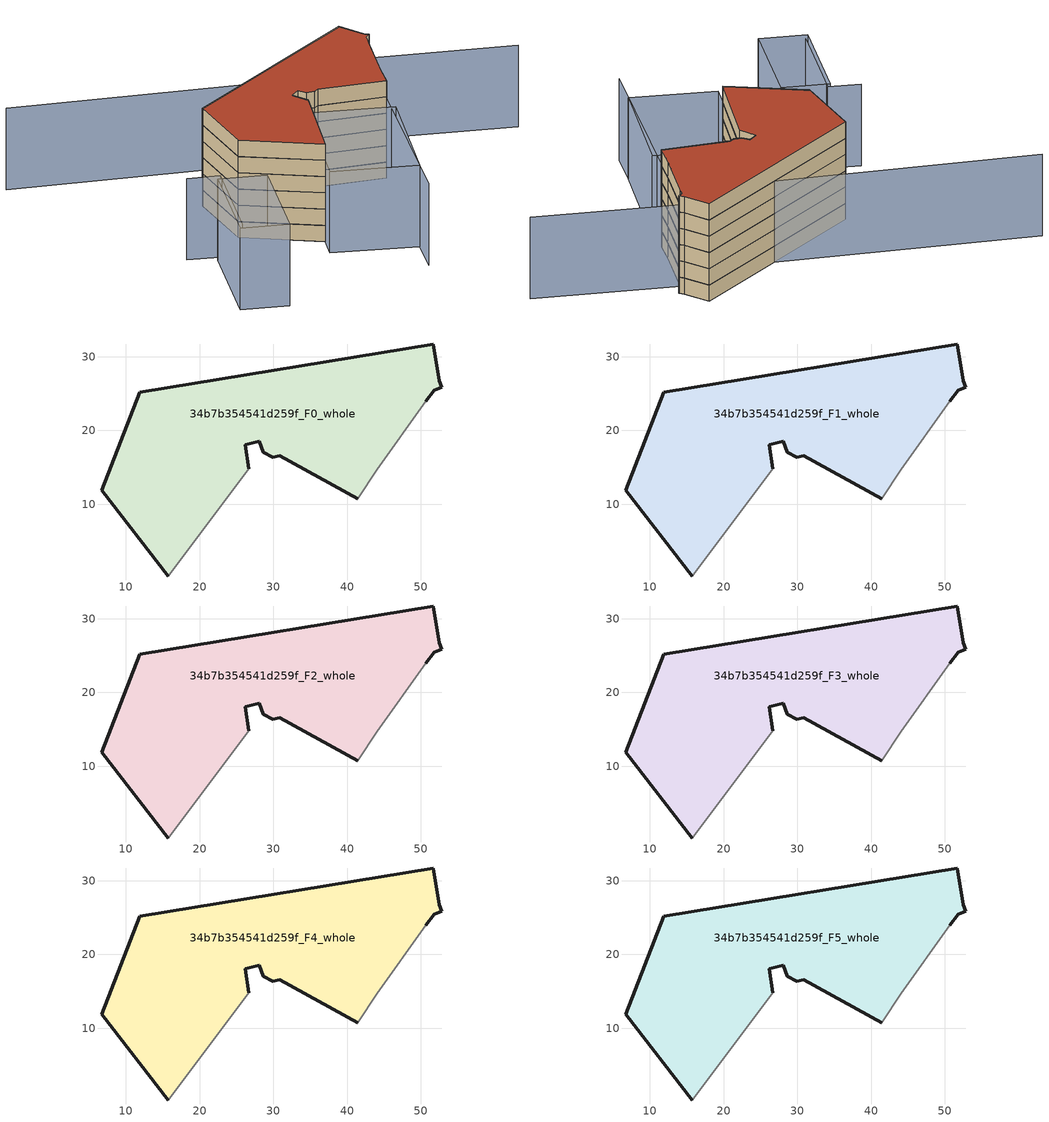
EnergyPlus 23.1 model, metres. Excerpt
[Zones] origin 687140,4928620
34b7b354541d259f_F0_whole
 floor ground (EU_floor_Construction): 41.4,10.72 44.06,14.73 50.62,23.92 51.79,25.41 52.84,25.83 52.49,26.7 51.67,31.71 11.85,25.2 6.71,11.88 15.74,0.26 26.64,14.79 26.19,18.03 28.1,18.54 28.63,17.04 29.89,16.36 30.85,16.57 z0
 wall outside (EU_wall_Construction): 41.4,10.72 30.85,16.57 29.89,16.36 28.63,17.04 28.1,18.54 26.19,18.03 26.64,14.79 / 15.74,0.26 6.71,11.88 11.85,25.2 51.67,31.71 52.49,26.7 52.84,25.83 51.79,25.41 50.62,23.92 z0:3
 wall adiabatic (EU_wall_Construction): 50.62,23.92 44.06,14.73 41.4,10.72 / 26.64,14.79 15.74,0.26 z0:3
34b7b354541d259f_F1_whole
 floor to 34b7b354541d259f_F0_whole (EU_floor_Construction): 41.4,10.72 44.06,14.73 50.62,23.92 51.79,25.41 52.84,25.83 52.49,26.7 51.67,31.71 11.85,25.2 6.71,11.88 15.74,0.26 26.64,14.79 26.19,18.03 28.1,18.54 28.63,17.04 29.89,16.36 30.85,16.57 z3
 wall outside (EU_wall_Construction): 41.4,10.72 30.85,16.57 29.89,16.36 28.63,17.04 28.1,18.54 26.19,18.03 26.64,14.79 / 15.74,0.26 6.71,11.88 11.85,25.2 51.67,31.71 52.49,26.7 52.84,25.83 51.79,25.41 50.62,23.92 z3:6
 wall adiabatic (EU_wall_Construction): 50.62,23.92 44.06,14.73 41.4,10.72 / 26.64,14.79 15.74,0.26 z3:6
34b7b354541d259f_F2_whole
 floor to 34b7b354541d259f_F1_whole (EU_floor_Construction): 41.4,10.72 44.06,14.73 50.62,23.92 51.79,25.41 52.84,25.83 52.49,26.7 51.67,31.71 11.85,25.2 6.71,11.88 15.74,0.26 26.64,14.79 26.19,18.03 28.1,18.54 28.63,17.04 29.89,16.36 30.85,16.57 z6
 wall outside (EU_wall_Construction): 41.4,10.72 30.85,16.57 29.89,16.36 28.63,17.04 28.1,18.54 26.19,18.03 26.64,14.79 / 15.74,0.26 6.71,11.88 11.85,25.2 51.67,31.71 52.49,26.7 52.84,25.83 51.79,25.41 50.62,23.92 z6:9
 wall adiabatic (EU_wall_Construction): 50.62,23.92 44.06,14.73 41.4,10.72 / 26.64,14.79 15.74,0.26 z6:9
34b7b354541d259f_F3_whole
 floor to 34b7b354541d259f_F2_whole (EU_floor_Construction): 41.4,10.72 44.06,14.73 50.62,23.92 51.79,25.41 52.84,25.83 52.49,26.7 51.67,31.71 11.85,25.2 6.71,11.88 15.74,0.26 26.64,14.79 26.19,18.03 28.1,18.54 28.63,17.04 29.89,16.36 30.85,16.57 z9
 wall outside (EU_wall_Construction): 41.4,10.72 30.85,16.57 29.89,16.36 28.63,17.04 28.1,18.54 26.19,18.03 26.64,14.79 / 15.74,0.26 6.71,11.88 11.85,25.2 51.67,31.71 52.49,26.7 52.84,25.83 51.79,25.41 50.62,23.92 z9:12
 wall adiabatic (EU_wall_Construction): 50.62,23.92 44.06,14.73 41.4,10.72 / 26.64,14.79 15.74,0.26 z9:12
34b7b354541d259f_F4_whole
 floor to 34b7b354541d259f_F3_whole (EU_floor_Construction): 41.4,10.72 44.06,14.73 50.62,23.92 51.79,25.41 52.84,25.83 52.49,26.7 51.67,31.71 11.85,25.2 6.71,11.88 15.74,0.26 26.64,14.79 26.19,18.03 28.1,18.54 28.63,17.04 29.89,16.36 30.85,16.57 z12
 wall outside (EU_wall_Construction): 41.4,10.72 30.85,16.57 29.89,16.36 28.63,17.04 28.1,18.54 26.19,18.03 26.64,14.79 / 15.74,0.26 6.71,11.88 11.85,25.2 51.67,31.71 52.49,26.7 52.84,25.83 51.79,25.41 50.62,23.92 z12:15
 wall adiabatic (EU_wall_Construction): 50.62,23.92 44.06,14.73 41.4,10.72 / 26.64,14.79 15.74,0.26 z12:15
34b7b354541d259f_F5_whole
 floor to 34b7b354541d259f_F4_whole (EU_floor_Construction): 41.4,10.72 44.06,14.73 50.62,23.92 51.79,25.41 52.84,25.83 52.49,26.7 51.67,31.71 11.85,25.2 6.71,11.88 15.74,0.26 26.64,14.79 26.19,18.03 28.1,18.54 28.63,17.04 29.89,16.36 30.85,16.57 z15
 wall outside (EU_wall_Construction): 41.4,10.72 30.85,16.57 29.89,16.36 28.63,17.04 28.1,18.54 26.19,18.03 26.64,14.79 / 15.74,0.26 6.71,11.88 11.85,25.2 51.67,31.71 52.49,26.7 52.84,25.83 51.79,25.41 50.62,23.92 z15:18
 wall adiabatic (EU_wall_Construction): 50.62,23.92 44.06,14.73 41.4,10.72 / 26.64,14.79 15.74,0.26 z15:18
 roof outside (EU_roof_Construction): 51.67,31.71 52.49,26.7 52.84,25.83 51.79,25.41 50.62,23.92 44.06,14.73 41.4,10.72 30.85,16.57 29.89,16.36 28.63,17.04 28.1,18.54 26.19,18.03 26.64,14.79 15.74,0.26 6.71,11.88 11.85,25.2 z18
shading: -5.66,11.91 -1,8.6 / -1,8.6 -12.53,-7.64 / 33.5,28.12 -6.29,53.45 / 20.95,-18.85 50.46,24.03 / 50.46,24.03 71.78,9.36 / 4.71,3.15 -6.99,-13.42 / -6.99,-13.42 -13.91,-8.53 / -13.91,-8.53 -2.22,8.04 / -2.22,8.04 4.71,3.15 / 39.57,6.82 25.32,-12.49 / 25.32,-12.49 13.02,-3.42 / 13.02,-3.42 27.27,15.89 / 27.27,15.89 39.57,6.82 z0:15
[Building]
EU S2 Campaign: North Axis=0; Terrain=City; Solar Distribution=FullExterior
[Site:Location]
Bologna: Latitude=44.5; Longitude=11.25; Time Zone=1; Elevation=37
[SizingPeriod:WeatherFileDays]
AnnualSizingPeriod: Begin Month=1; Begin Day of Month=1; End Month=12; End Day of Month=31; Day of Week for Start Day=Monday; Use Weather File Daylight Saving Period=No; Use Weather File Rain and Snow Indicators=No
[MATERIAL]
EU_InternalMass_Material: Roughness=MediumRough; Thickness=0.1; Conductivity=1; Density=1800; Specific Heat=900; Thermal Absorptance=0.9; Solar Absorptance=0.7; Visible Absorptance=0.7
[MATERIAL:NOMASS] Roughness=MediumRough; Thermal Absorptance=0.9; Solar Absorptance=0.7; Visible Absorptance=0.7
Name | Thermal Resistance
EU_wall_NoMass | 0.905828
EU_roof_NoMass | 0.37593
EU_floor_NoMass | 0.67114
[CONSTRUCTION]
EU_wall_Construction: EU_wall_NoMass
EU_roof_Construction: EU_roof_NoMass
EU_floor_Construction: EU_floor_NoMass
EU_InternalMass_Construction: EU_InternalMass_Material
[ZONE] Type=1; Multiplier=1; Ceiling Height=autocalculate; Floor Area=autocalculate; Part of Total Floor Area=Yes
Name | Volume
34b7b354541d259f_F0_whole | 2071.17
34b7b354541d259f_F1_whole; 34b7b354541d259f_F2_whole; 34b7b354541d259f_F3_whole; 34b7b354541d259f_F4_whole; 34b7b354541d259f_F5_whole | 2071.16
[INTERNALMASS] Construction=EU_InternalMass_Construction; Surface Area=690.388
Name | Zone or ZoneList
34b7b354541d259f_F0_whole_EU_InternalMass | 34b7b354541d259f_F0_whole
34b7b354541d259f_F1_whole_EU_InternalMass | 34b7b354541d259f_F1_whole
34b7b354541d259f_F2_whole_EU_InternalMass | 34b7b354541d259f_F2_whole
34b7b354541d259f_F3_whole_EU_InternalMass | 34b7b354541d259f_F3_whole
34b7b354541d259f_F4_whole_EU_InternalMass | 34b7b354541d259f_F4_whole
34b7b354541d259f_F5_whole_EU_InternalMass | 34b7b354541d259f_F5_whole
[OTHEREQUIPMENT] Fuel Type=Electricity; Design Level Calculation Method=Watts/Area; Power per Zone Floor Area=1; Fraction Latent=0; Fraction Radiant=0; Fraction Lost=0; Carbon Dioxide Generation Rate=0; EndUse Subcategory=EU_Step8_InternalGains
Name | Zone or ZoneList or Space or SpaceList | Schedule
EU_Step8_InternalGain_34b7b354541d259f_F0_whole_f000 | 34b7b354541d259f_F0_whole | EU_Step8_GainSchedule_34b7b354541d259f_F0_whole_f000
EU_Step8_InternalGain_34b7b354541d259f_F1_whole_f000 | 34b7b354541d259f_F1_whole | EU_Step8_GainSchedule_34b7b354541d259f_F1_whole_f000
EU_Step8_InternalGain_34b7b354541d259f_F2_whole_f000 | 34b7b354541d259f_F2_whole | EU_Step8_GainSchedule_34b7b354541d259f_F2_whole_f000
EU_Step8_InternalGain_34b7b354541d259f_F3_whole_f000 | 34b7b354541d259f_F3_whole | EU_Step8_GainSchedule_34b7b354541d259f_F3_whole_f000
EU_Step8_InternalGain_34b7b354541d259f_F4_whole_f000 | 34b7b354541d259f_F4_whole | EU_Step8_GainSchedule_34b7b354541d259f_F4_whole_f000
EU_Step8_InternalGain_34b7b354541d259f_F5_whole_f000 | 34b7b354541d259f_F5_whole | EU_Step8_GainSchedule_34b7b354541d259f_F5_whole_f000
[ZONEVENTILATION:DESIGNFLOWRATE] Schedule=EU_AlwaysOn; Design Flow Rate Calculation Method=AirChanges/Hour; Air Changes per Hour=0.73129; Ventilation Type=Natural; Fan Pressure Rise=0; Fan Total Efficiency=1; Constant Term Coefficient=1; Temperature Term Coefficient=0; Velocity Term Coefficient=0; Velocity Squared Term Coefficient=0; Minimum Indoor Temperature=-100; Maximum Indoor Temperature=100; Delta Temperature=-100; Minimum Outdoor Temperature=-100; Maximum Outdoor Temperature=100; Maximum Wind Speed=40
Name | Zone or ZoneList or Space or SpaceList
EU_ConstantAir_34b7b354541d259f_F0_whole | 34b7b354541d259f_F0_whole
EU_ConstantAir_34b7b354541d259f_F1_whole | 34b7b354541d259f_F1_whole
EU_ConstantAir_34b7b354541d259f_F2_whole | 34b7b354541d259f_F2_whole
EU_ConstantAir_34b7b354541d259f_F3_whole | 34b7b354541d259f_F3_whole
EU_ConstantAir_34b7b354541d259f_F4_whole | 34b7b354541d259f_F4_whole
EU_ConstantAir_34b7b354541d259f_F5_whole | 34b7b354541d259f_F5_whole
[HVACTEMPLATE:THERMOSTAT] Constant Heating Setpoint=20; Constant Cooling Setpoint=50
EU_HeatOnly_34b7b354541d259f_F0_whole; EU_HeatOnly_34b7b354541d259f_F1_whole; EU_HeatOnly_34b7b354541d259f_F2_whole; EU_HeatOnly_34b7b354541d259f_F3_whole; EU_HeatOnly_34b7b354541d259f_F4_whole; EU_HeatOnly_34b7b354541d259f_F5_whole
[HVACTEMPLATE:ZONE:IDEALLOADSAIRSYSTEM] System Availability Schedule=EU_AlwaysOn; Maximum Heating Supply Air Temperature=50; Minimum Cooling Supply Air Temperature=13; Maximum Heating Supply Air Humidity Ratio=0.0156; Minimum Cooling Supply Air Humidity Ratio=0.0077; Heating Limit=NoLimit; Cooling Limit=NoLimit; Heating Availability Schedule=EU_AlwaysOn; Cooling Availability Schedule=EU_CoolingOff; Dehumidification Control Type=ConstantSensibleHeatRatio; Cooling Sensible Heat Ratio=0.7; Dehumidification Setpoint=60; Humidification Control Type=None; Humidification Setpoint=30; Outdoor Air Method=None; Outdoor Air Flow Rate per Person=0.00944; Outdoor Air Flow Rate per Zone Floor Area=0; Outdoor Air Flow Rate per Zone=0; Demand Controlled Ventilation Type=None; Outdoor Air Economizer Type=NoEconomizer; Heat Recovery Type=None; Sensible Heat Recovery Effectiveness=0.7; Latent Heat Recovery Effectiveness=0.65
Name | Template Thermostat
34b7b354541d259f_F0_whole | EU_HeatOnly_34b7b354541d259f_F0_whole
34b7b354541d259f_F1_whole | EU_HeatOnly_34b7b354541d259f_F1_whole
34b7b354541d259f_F2_whole | EU_HeatOnly_34b7b354541d259f_F2_whole
34b7b354541d259f_F3_whole | EU_HeatOnly_34b7b354541d259f_F3_whole
34b7b354541d259f_F4_whole | EU_HeatOnly_34b7b354541d259f_F4_whole
34b7b354541d259f_F5_whole | EU_HeatOnly_34b7b354541d259f_F5_whole
[SIZING:ZONE] Zone Cooling Design Supply Air Temperature Input Method=SupplyAirTemperature; Zone Cooling Design Supply Air Temperature=13; Zone Heating Design Supply Air Temperature Input Method=SupplyAirTemperature; Zone Heating Design Supply Air Temperature=50; Zone Cooling Design Supply Air Humidity Ratio=0.008; Zone Heating Design Supply Air Humidity Ratio=0.008; Cooling Design Air Flow Method=DesignDay; Cooling Design Air Flow Rate=0; Cooling Minimum Air Flow per Zone Floor Area=0.000762; Cooling Minimum Air Flow=0; Cooling Minimum Air Flow Fraction=0.2; Heating Design Air Flow Method=DesignDay; Heating Design Air Flow Rate=0; Heating Maximum Air Flow per Zone Floor Area=0.002032; Heating Maximum Air Flow=0.141576; Heating Maximum Air Flow Fraction=0.3; Account for Dedicated Outdoor Air System=No; Dedicated Outdoor Air System Control Strategy=NeutralSupplyAir; Dedicated Outdoor Air Low Setpoint Temperature for Design=autosize; Dedicated Outdoor Air High Setpoint Temperature for Design=autosize; Zone Load Sizing Method=Sensible Load Only No Latent Load; Zone Latent Cooling Design Supply Air Humidity Ratio Input Method=HumidityRatioDifference; Zone Cooling Design Supply Air Humidity Ratio Difference=0.005; Zone Latent Heating Design Supply Air Humidity Ratio Input Method=HumidityRatioDifference; Zone Humidification Design Supply Air Humidity Ratio Difference=0.005
34b7b354541d259f_F0_whole; 34b7b354541d259f_F1_whole; 34b7b354541d259f_F2_whole; 34b7b354541d259f_F3_whole; 34b7b354541d259f_F4_whole; 34b7b354541d259f_F5_whole
[SCHEDULE:CONSTANT]
Name | Hourly Value
EU_AlwaysOn | 1
EU_CoolingOff | 0
[SCHEDULE:FILE] Column Number=1; Rows to Skip at Top=0; Number of Hours of Data=8760; Column Separator=Comma; Interpolate to Timestep=No; Minutes per Item=60; Adjust Schedule for Daylight Savings=Yes
Name | File
EU_Step8_GainSchedule_34b7b354541d259f_F0_whole_f000 | ../../schedules/34b7b354541d259f/34b7b354541d259f_F0_whole_f000_gain.csv
EU_Step8_GainSchedule_34b7b354541d259f_F1_whole_f000 | ../../schedules/34b7b354541d259f/34b7b354541d259f_F1_whole_f000_gain.csv
EU_Step8_GainSchedule_34b7b354541d259f_F2_whole_f000 | ../../schedules/34b7b354541d259f/34b7b354541d259f_F2_whole_f000_gain.csv
EU_Step8_GainSchedule_34b7b354541d259f_F3_whole_f000 | ../../schedules/34b7b354541d259f/34b7b354541d259f_F3_whole_f000_gain.csv
EU_Step8_GainSchedule_34b7b354541d259f_F4_whole_f000 | ../../schedules/34b7b354541d259f/34b7b354541d259f_F4_whole_f000_gain.csv
EU_Step8_GainSchedule_34b7b354541d259f_F5_whole_f000 | ../../schedules/34b7b354541d259f/34b7b354541d259f_F5_whole_f000_gain.csv
